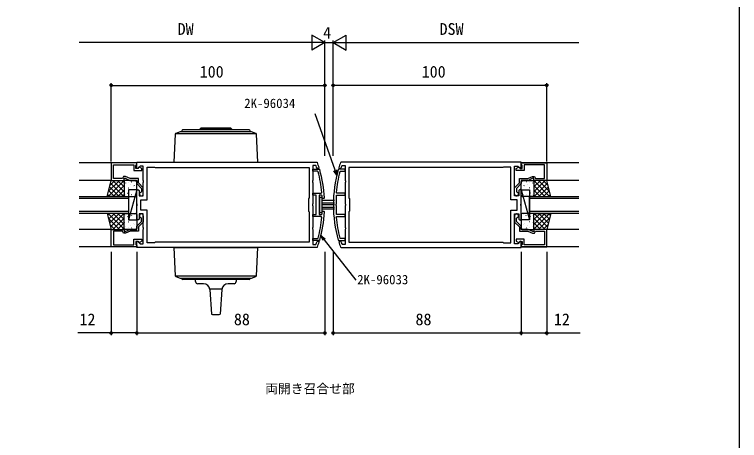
# Model space of a CAD drawing. Units: millimetres, scale not verified. Extents: x -437 to 438, y -344 to 341.
# Drawn here: x 98.6 to 438.3, y -89.1 to 110.4 of the extents above; entities that cross this region are included whole.
import ezdxf
from ezdxf.enums import TextEntityAlignment as Align

# ---------------------------------------------------------------- set-up
doc = ezdxf.new("R2010")
doc.units = ezdxf.units.MM
doc.header["$LTSCALE"] = 2
for name, color, linetype in [('0-1_USER1', 3, 'Continuous'), ('0-2_YKK_11', 7, 'Continuous'), ('0-3_YKK_12', 2, 'Continuous'), ('0-4_YKK_13', 4, 'Continuous'), ('0-6_YKK_D', 6, 'Continuous'), ('0-7_YKK_ZWAK', 7, 'Continuous')]:
    doc.layers.add(name, color=color, linetype=linetype)
doc.styles.add('ＭＳ ゴシック', font='')
doc.styles.get('ＭＳ ゴシック').set_extended_font_data('MS Gothic')

msp = doc.modelspace()

# ---------------------------------------------------------------- linework, layer by layer
at = {"layer": '0-2_YKK_11'}
for points in [[(155.948, 40.936), (143.948, 40.936), (143.948, 32.736), (149.948, 32.736), (149.948, 33.736), (150.448, 33.736), (152.593, 32.736), (155.948, 32.736), (155.948, 31.236), (158.148, 28.936), (158.148, 27.519), (157.898, 27.224)], [(158.948, 26.336), (158.948, 29.257), (156.748, 31.557), (156.748, 33.536), (152.77, 33.536), (150.626, 34.536), (149.726, 34.536), (149.148, 33.536), (144.948, 33.536), (144.948, 39.936), (154.448, 39.936), (154.448, 37.336), (158.248, 37.336), (158.248, 38.236), (157.209, 38.836), (156.898, 38.836), (156.398, 38.336), (155.448, 38.336), (155.448, 39.736), (155.648, 39.936), (155.948, 40.236), (155.948, 40.936)], [(155.948, 41.236), (240.263, 41.236), (240.546, 41.035)], [(240.546, 1.437), (240.263, 1.236), (155.948, 1.236), (155.948, 4.037), (156.319, 4.19), (157.473, 3.036), (158.948, 3.036), (158.948, 9.778), (159.068, 9.961), (159.068, 10.511), (158.948, 10.694), (158.948, 17.036), (156.948, 17.036), (156.948, 14.536), (156.448, 14.036), (155.948, 14.536), (155.948, 20.778), (156.068, 20.961), (156.068, 21.511), (155.948, 21.694), (155.948, 27.936), (156.448, 28.436), (156.948, 27.936), (156.948, 25.436), (158.948, 25.436), (158.948, 31.778), (159.068, 31.961), (159.068, 32.511), (158.948, 32.694), (158.948, 39.436), (157.473, 39.436), (156.319, 38.282), (155.948, 38.436), (155.948, 41.236)], [(335.948, 41.236), (251.634, 41.236), (251.35, 41.035)], [(251.35, 1.437), (251.634, 1.236), (335.948, 1.236), (335.948, 4.037), (335.578, 4.19), (334.424, 3.036), (332.948, 3.036), (332.948, 9.778), (332.828, 9.961), (332.828, 10.511), (332.948, 10.694), (332.948, 17.036), (334.948, 17.036), (334.948, 14.536), (335.448, 14.036), (335.948, 14.536), (335.948, 20.778), (335.828, 20.961), (335.828, 21.511), (335.948, 21.694), (335.948, 27.936), (335.448, 28.436), (334.948, 27.936), (334.948, 25.436), (332.948, 25.436), (332.948, 31.778), (332.828, 31.961), (332.828, 32.511), (332.948, 32.694), (332.948, 39.436), (334.424, 39.436), (335.578, 38.282), (335.948, 38.436), (335.948, 41.236)], [(332.948, 26.336), (332.948, 29.257), (335.148, 31.557), (335.148, 33.536), (339.126, 33.536), (341.271, 34.536), (342.171, 34.536), (342.748, 33.536), (346.948, 33.536), (346.948, 39.936), (337.448, 39.936), (337.448, 37.336), (333.648, 37.336), (333.648, 38.236), (334.688, 38.836), (334.998, 38.836), (335.498, 38.336), (336.448, 38.336), (336.448, 39.736), (336.248, 39.936), (335.948, 40.236), (335.948, 40.936)], [(335.948, 40.936), (347.948, 40.936), (347.948, 32.736), (341.948, 32.736), (341.948, 33.736), (341.448, 33.736), (339.304, 32.736), (335.948, 32.736), (335.948, 31.236), (333.748, 28.936), (333.748, 27.519), (333.998, 27.224)], [(239.999, 39.529), (239.714, 39.736), (238.407, 39.736), (238.407, 32.694), (238.287, 32.511), (238.287, 31.961), (238.407, 31.778), (238.407, 21.694), (238.287, 21.511), (238.287, 20.961), (238.407, 20.778), (238.407, 10.694), (238.287, 10.511), (238.287, 9.961), (238.407, 9.778), (238.407, 2.736), (239.714, 2.736), (239.999, 2.943)], [(240.828, 36.765), (240.537, 36.986), (238.408, 36.986), (238.408, 37.986), (241.296, 37.986), (241.584, 37.769)], [(241.333, 38.623), (241.045, 38.236), (240.627, 38.236), (240.34, 38.449)], [(251.069, 36.765), (251.358, 36.987), (253.489, 36.987), (253.489, 37.987), (250.6, 37.987), (250.311, 37.769)], [(250.564, 38.623), (250.851, 38.236), (251.269, 38.236), (251.556, 38.449)], [(251.897, 39.529), (252.182, 39.736), (253.49, 39.736), (253.49, 32.694), (253.61, 32.511), (253.61, 31.961), (253.49, 31.778), (253.49, 21.694), (253.61, 21.511), (253.61, 20.961), (253.49, 20.778), (253.49, 10.694), (253.61, 10.511), (253.61, 9.961), (253.49, 9.778), (253.49, 2.736), (252.182, 2.736), (251.897, 2.943)], [(239.908, 16.736), (239.908, 25.736), (238.408, 25.736), (238.408, 26.736), (242.321, 26.736), (242.619, 27.066)], [(242.757, 25.457), (242.458, 25.736), (241.408, 25.736), (241.408, 21.694), (241.288, 21.511), (241.288, 20.961), (241.408, 20.778), (241.408, 16.736), (242.458, 16.736), (242.757, 17.015)], [(243.816, 24.553), (243.517, 24.236), (243.116, 24.236), (242.817, 24.519)], [(249.489, 16.737), (249.489, 20.778), (249.369, 20.962), (249.369, 21.512), (249.489, 21.695), (249.489, 25.737), (253.489, 25.737), (253.489, 26.737), (249.576, 26.737), (249.277, 27.066)], [(242.817, 17.953), (243.116, 18.237), (243.517, 18.236), (243.816, 17.919)], [(155.948, 1.536), (143.948, 1.536), (143.948, 9.736), (149.948, 9.736), (149.948, 8.736), (150.448, 8.736), (152.593, 9.736), (155.948, 9.736), (155.948, 11.236), (158.148, 13.536), (158.148, 14.953), (157.898, 15.249)], [(158.948, 16.136), (158.948, 13.215), (156.748, 10.915), (156.748, 8.936), (152.77, 8.936), (150.626, 7.936), (149.726, 7.936), (149.148, 8.936), (144.948, 8.936), (144.948, 2.536), (154.448, 2.536), (154.448, 5.136), (158.248, 5.136), (158.248, 4.236), (157.209, 3.636), (156.898, 3.636), (156.398, 4.136), (155.448, 4.136), (155.448, 2.736), (155.648, 2.536), (155.948, 2.236), (155.948, 1.536)], [(242.619, 15.406), (242.321, 15.737), (238.408, 15.736), (238.408, 16.736), (239.908, 16.736)], [(249.277, 15.407), (249.576, 15.737), (253.489, 15.737), (253.489, 16.737), (249.489, 16.737)], [(332.948, 16.136), (332.948, 13.215), (335.148, 10.915), (335.148, 8.936), (339.126, 8.936), (341.271, 7.936), (342.171, 7.936), (342.748, 8.936), (346.948, 8.936), (346.948, 2.536), (337.448, 2.536), (337.448, 5.136), (333.648, 5.136), (333.648, 4.236), (334.688, 3.636), (334.998, 3.636), (335.498, 4.136), (336.448, 4.136), (336.448, 2.736), (336.248, 2.536), (335.948, 2.236), (335.948, 1.536)], [(335.948, 1.536), (347.948, 1.536), (347.948, 9.736), (341.948, 9.736), (341.948, 8.736), (341.448, 8.736), (339.304, 9.736), (335.948, 9.736), (335.948, 11.236), (333.748, 13.536), (333.748, 14.953), (333.998, 15.249)], [(241.585, 4.703), (241.297, 4.486), (238.408, 4.486), (238.408, 5.486), (240.538, 5.486), (240.828, 5.707)], [(240.34, 4.024), (240.627, 4.236), (241.045, 4.236), (241.333, 3.849)], [(250.311, 4.704), (250.6, 4.487), (253.489, 4.487), (253.489, 5.487), (251.358, 5.487), (251.069, 5.708)], [(251.556, 4.024), (251.269, 4.236), (250.851, 4.236), (250.564, 3.849)]]:
    msp.add_lwpolyline(points, dxfattribs=at)
for points in [[(164.448, 38.736), (236.607, 38.736), (236.607, 24.436), (236.407, 24.236), (236.407, 18.236), (236.607, 18.036), (236.607, 3.736), (164.448, 3.736), (164.248, 3.536), (160.748, 3.536), (160.748, 18.836), (157.748, 18.836), (157.748, 23.636), (160.748, 23.636), (160.748, 38.936), (164.248, 38.936)], [(327.448, 38.736), (255.29, 38.736), (255.29, 24.436), (255.49, 24.236), (255.49, 18.236), (255.29, 18.036), (255.29, 3.736), (327.448, 3.736), (327.648, 3.536), (331.148, 3.536), (331.148, 18.836), (334.148, 18.836), (334.148, 23.636), (331.148, 23.636), (331.148, 38.936), (327.648, 38.936)]]:
    msp.add_lwpolyline(points, close=True, dxfattribs=at)
for centre, radius, start, end in [((183.908, 21.236), 59.999, 16.84491, 19.26778), ((307.989, 21.236), 59.999, 160.73222, 163.15509), ((183.908, 21.237), 58.998, 16.96199, 18.06235), ((183.907, 21.236), 60, 3.16901, 15.99473), ((307.989, 21.237), 60, 164.00557, 195.99449), ((307.988, 21.237), 58.998, 161.93765, 163.03801), ((183.907, 21.239), 59, 5.66771, 15.25696), ((307.989, 21.237), 59, 164.7399, 174.32955), ((158.048, 26.336), 0.9, 99.59406, 0), ((333.848, 26.336), 0.9, 180, 80.40594), ((183.909, 21.222), 59, 3.20316, 4.11594), ((158.048, 16.136), 0.9, 360, 260.40594), ((183.907, 21.236), 60, 344.00543, 356.83114), ((183.909, 21.251), 59, 355.88315, 356.79593), ((333.848, 16.136), 0.9, 279.59406, 180), ((183.907, 21.233), 59, 344.74317, 354.33243), ((307.989, 21.237), 59, 185.67051, 195.26022), ((183.908, 21.236), 58.998, 341.93765, 343.03801), ((183.908, 21.236), 59.999, 340.73222, 343.15509), ((307.989, 21.236), 59.999, 196.84491, 199.26778), ((307.988, 21.236), 58.998, 196.96199, 198.06235)]:
    msp.add_arc(centre, radius, start, end, dxfattribs=at)
at = {"layer": '0-3_YKK_12'}
for p, q in [((155.948, 40.936), (128.948, 40.936)), ((362.948, 40.936), (335.948, 40.936)), ((143.948, 32.736), (128.948, 32.736)), ((362.948, 32.736), (347.948, 32.736)), ((151.948, 24.236), (128.948, 24.236)), ((339.948, 25.236), (362.948, 25.236)), ((362.948, 24.236), (339.948, 24.236)), ((128.948, 18.236), (151.948, 18.236)), ((339.948, 18.236), (362.948, 18.236)), ((143.948, 9.736), (128.948, 9.736)), ((362.948, 9.736), (347.948, 9.736)), ((155.948, 1.536), (128.948, 1.536)), ((362.948, 1.536), (335.948, 1.536))]:
    msp.add_line(p, q, dxfattribs=at)
for points in [[(128.948, 25.236), (151.948, 25.236), (151.948, 17.236), (128.948, 17.236)], [(362.948, 17.236), (339.948, 17.236), (339.948, 25.236)]]:
    msp.add_lwpolyline(points, dxfattribs=at)
at = {"layer": '0-4_YKK_13'}
for p, q in [((173.934, 54.406), (173.22, 41.236)), ((174.053, 54.67), (211.843, 54.67)), ((176.262, 55.512), (174.197, 54.761)), ((209.498, 55.536), (176.398, 55.536)), ((176.969, 55.936), (176.969, 55.536)), ((208.568, 56.336), (177.369, 56.336)), ((185.948, 57.236), (185.448, 56.736)), ((185.448, 56.736), (200.448, 56.736)), ((185.448, 56.336), (185.448, 56.736)), ((199.948, 57.236), (185.948, 57.236)), ((200.448, 56.736), (199.948, 57.236)), ((200.448, 56.736), (200.448, 56.336)), ((208.968, 55.536), (208.968, 55.936)), ((211.7, 54.761), (209.635, 55.512)), ((142.546, 25.236), (149.948, 32.638)), ((142.547, 27.482), (147.801, 32.736)), ((143.364, 30.543), (145.556, 32.736)), ((143.616, 31.489), (149.869, 25.236)), ((144.614, 32.736), (149.948, 27.402)), ((146.859, 32.736), (149.948, 29.647)), ((149.104, 32.736), (149.948, 31.892)), ((149.948, 32.236), (149.948, 25.736)), ((155.448, 32.736), (150.448, 32.736)), ((150.569, 31.502), (150.593, 31.458)), ((152.026, 31.928), (152.033, 31.922)), ((152.761, 30.859), (152.785, 30.815)), ((153.44, 32.1), (153.528, 32.053)), ((155.385, 32.292), (155.409, 32.248)), ((155.948, 25.736), (155.948, 32.236)), ((335.948, 25.736), (335.948, 32.236)), ((336.448, 32.736), (341.448, 32.736)), ((336.512, 32.292), (336.488, 32.248)), ((338.457, 32.1), (338.368, 32.053)), ((339.136, 30.859), (339.112, 30.815)), ((339.871, 31.928), (339.863, 31.922)), ((341.328, 31.502), (341.304, 31.458)), ((347.283, 32.736), (341.948, 27.402)), ((345.038, 32.736), (341.948, 29.647)), ((342.793, 32.736), (341.948, 31.892)), ((349.35, 25.236), (341.948, 32.638)), ((341.948, 32.236), (341.948, 25.736)), ((348.281, 31.489), (342.028, 25.236)), ((349.349, 27.482), (344.095, 32.736)), ((348.533, 30.543), (346.34, 32.736)), ((142.671, 27.944), (145.379, 25.236)), ((143.143, 29.717), (147.624, 25.236)), ((144.792, 25.236), (149.948, 30.393)), ((147.037, 25.236), (149.948, 28.148)), ((150.043, 30.109), (150.051, 30.102)), ((150.137, 29.425), (150.161, 29.381)), ((151.915, 29.211), (152.004, 29.164)), ((155.948, 28.236), (151.948, 14.236)), ((152.026, 28.834), (152.05, 28.79)), ((152.211, 28.168), (152.218, 28.161)), ((154.218, 28.191), (154.242, 28.147)), ((154.231, 29.953), (154.238, 29.947)), ((154.65, 30.267), (154.674, 30.223)), ((335.948, 28.236), (339.948, 14.236)), ((337.246, 30.267), (337.222, 30.223)), ((337.679, 28.191), (337.655, 28.147)), ((337.666, 29.953), (337.659, 29.947)), ((339.686, 28.168), (339.679, 28.161)), ((339.87, 28.834), (339.846, 28.79)), ((339.981, 29.211), (339.893, 29.164)), ((341.76, 29.425), (341.736, 29.381)), ((341.854, 30.109), (341.846, 30.102)), ((347.105, 25.236), (341.948, 30.393)), ((344.86, 25.236), (341.948, 28.148)), ((348.753, 29.717), (344.273, 25.236)), ((349.226, 27.944), (346.518, 25.236)), ((142.198, 26.172), (143.134, 25.236)), ((149.282, 25.236), (149.948, 25.903)), ((150.448, 25.236), (155.448, 25.236)), ((150.489, 26.115), (150.496, 26.108)), ((151.594, 26.757), (151.618, 26.713)), ((153.484, 26.166), (153.508, 26.122)), ((154.676, 25.959), (154.684, 25.952)), ((155.675, 25.523), (155.699, 25.479)), ((336.221, 25.523), (336.197, 25.479)), ((341.448, 25.236), (336.448, 25.236)), ((337.22, 25.959), (337.213, 25.952)), ((338.413, 26.166), (338.389, 26.122)), ((340.303, 26.757), (340.279, 26.713)), ((341.408, 26.115), (341.4, 26.108)), ((342.615, 25.236), (341.948, 25.903)), ((349.699, 26.172), (348.763, 25.236)), ((248.506, 23.238), (242.804, 23.236)), ((242.804, 22.236), (248.506, 22.238)), ((248.506, 21.238), (242.805, 21.236)), ((142.198, 16.3), (143.134, 17.236)), ((142.546, 17.236), (149.948, 9.834)), ((142.671, 14.528), (145.379, 17.236)), ((143.143, 12.756), (147.624, 17.236)), ((143.616, 10.983), (149.869, 17.236)), ((144.792, 17.236), (149.948, 12.079)), ((147.037, 17.236), (149.948, 14.325)), ((149.282, 17.236), (149.948, 16.57)), ((150.448, 17.236), (155.448, 17.236)), ((155.675, 16.95), (155.699, 16.993)), ((242.805, 20.236), (248.507, 20.238)), ((248.507, 19.238), (242.805, 19.236)), ((336.221, 16.95), (336.197, 16.993)), ((341.448, 17.236), (336.448, 17.236)), ((349.35, 17.236), (341.948, 9.834)), ((347.105, 17.236), (341.948, 12.079)), ((344.86, 17.236), (341.948, 14.325)), ((342.615, 17.236), (341.948, 16.57)), ((348.281, 10.983), (342.028, 17.236)), ((348.753, 12.756), (344.273, 17.236)), ((349.226, 14.528), (346.518, 17.236)), ((349.699, 16.3), (348.763, 17.236)), ((142.547, 14.99), (147.801, 9.736)), ((144.614, 9.736), (149.948, 15.071)), ((149.948, 10.236), (149.948, 16.736)), ((150.489, 16.358), (150.496, 16.364)), ((151.594, 15.715), (151.618, 15.759)), ((152.026, 13.639), (152.05, 13.683)), ((152.211, 14.305), (152.218, 14.312)), ((153.484, 16.307), (153.508, 16.35)), ((154.218, 14.282), (154.242, 14.326)), ((154.676, 16.513), (154.684, 16.52)), ((155.948, 16.736), (155.948, 10.236)), ((335.948, 16.736), (335.948, 10.236)), ((337.22, 16.513), (337.213, 16.52)), ((337.679, 14.282), (337.655, 14.326)), ((338.413, 16.307), (338.389, 16.35)), ((339.686, 14.305), (339.679, 14.312)), ((339.87, 13.639), (339.846, 13.683)), ((340.303, 15.715), (340.279, 15.759)), ((341.408, 16.358), (341.4, 16.364)), ((341.948, 10.236), (341.948, 16.736)), ((347.283, 9.736), (341.948, 15.071)), ((349.349, 14.99), (344.095, 9.736)), ((143.364, 11.929), (145.556, 9.736)), ((146.859, 9.736), (149.948, 12.826)), ((149.104, 9.736), (149.948, 10.58)), ((150.043, 12.363), (150.051, 12.37)), ((150.137, 13.047), (150.161, 13.091)), ((150.569, 10.971), (150.593, 11.015)), ((151.915, 13.262), (152.004, 13.309)), ((152.026, 10.544), (152.033, 10.551)), ((152.761, 11.614), (152.785, 11.658)), ((153.44, 10.372), (153.528, 10.419)), ((154.231, 12.519), (154.238, 12.526)), ((154.65, 12.205), (154.674, 12.249)), ((155.385, 10.18), (155.409, 10.224)), ((336.512, 10.18), (336.488, 10.224)), ((337.246, 12.205), (337.222, 12.249)), ((337.666, 12.519), (337.659, 12.526)), ((338.457, 10.372), (338.368, 10.419)), ((339.136, 11.614), (339.112, 11.658)), ((339.871, 10.544), (339.863, 10.551)), ((339.981, 13.262), (339.893, 13.309)), ((341.328, 10.971), (341.304, 11.015)), ((341.76, 13.047), (341.736, 13.091)), ((341.854, 12.363), (341.846, 12.37)), ((345.038, 9.736), (341.948, 12.826)), ((342.793, 9.736), (341.948, 10.58)), ((348.533, 11.929), (346.34, 9.736)), ((155.448, 9.736), (150.448, 9.736)), ((336.448, 9.736), (341.448, 9.736)), ((173.22, 1.236), (212.677, 1.236)), ((173.22, 1.236), (173.934, -11.934)), ((211.963, -11.934), (212.677, 1.236)), ((211.843, -12.198), (174.053, -12.198)), ((174.197, -12.288), (176.262, -13.04)), ((176.398, -13.064), (209.498, -13.064)), ((176.948, -13.264), (176.948, -12.864)), ((208.948, -12.864), (208.948, -13.264)), ((209.635, -13.04), (211.7, -12.288)), ((208.548, -13.664), (177.348, -13.664)), ((183.448, -14.664), (183.448, -13.664)), ((187.151, -15.664), (184.448, -15.664)), ((201.448, -15.664), (198.746, -15.664)), ((202.448, -13.664), (202.448, -14.664)), ((195.788, -18.164), (190.109, -18.164)), ((190.144, -18.454), (190.948, -29.951)), ((195.753, -18.454), (194.948, -29.951))]:
    msp.add_line(p, q, dxfattribs=at)
msp.add_lwpolyline([(173.22, 41.236), (212.677, 41.236), (211.963, 54.406)], dxfattribs=at)
for points in [[(141.948, 25.236), (143.948, 32.736), (149.948, 32.736), (149.948, 25.236)], [(349.948, 25.236), (347.948, 32.736), (341.948, 32.736), (341.948, 25.236)], [(155.948, 28.236), (151.948, 28.236), (151.948, 14.236), (155.948, 14.236)], [(335.948, 28.236), (339.948, 28.236), (339.948, 14.236), (335.948, 14.236)], [(242.805, 17.736), (242.804, 24.736), (241.504, 24.736), (241.505, 17.736)], [(141.948, 17.236), (143.948, 9.736), (149.948, 9.736), (149.948, 17.236)], [(349.948, 17.236), (347.948, 9.736), (341.948, 9.736), (341.948, 17.236)]]:
    msp.add_lwpolyline(points, close=True, dxfattribs=at)
for centre, radius, start, end in [((174.333, 54.385), 0.4, 110, 176.89488), ((176.398, 55.136), 0.4, 90, 110), ((177.369, 55.936), 0.4, 90, 180), ((208.568, 55.936), 0.4, 0, 90), ((209.498, 55.136), 0.4, 70, 90), ((211.563, 54.385), 0.4, 3.10512, 70), ((150.448, 32.236), 0.5, 90, 180), ((155.448, 32.236), 0.5, 0, 90), ((336.448, 32.236), 0.5, 90, 180), ((341.448, 32.236), 0.5, 0, 90), ((150.448, 25.736), 0.5, 180, 270), ((155.448, 25.736), 0.5, 270, 0), ((336.448, 25.736), 0.5, 180, 270), ((341.448, 25.736), 0.5, 270, 0), ((150.448, 16.736), 0.5, 90, 180), ((155.448, 16.736), 0.5, 0, 90), ((336.448, 16.736), 0.5, 90, 180), ((341.448, 16.736), 0.5, 0, 90), ((150.448, 10.236), 0.5, 180, 270), ((155.448, 10.236), 0.5, 270, 0), ((336.448, 10.236), 0.5, 180, 270), ((341.448, 10.236), 0.5, 270, 0), ((174.333, -11.912), 0.4, 183.10512, 250), ((176.398, -12.664), 0.4, 250, 270), ((177.348, -13.264), 0.4, 180, 270), ((208.548, -13.264), 0.4, 270, 0), ((209.498, -12.664), 0.4, 270, 290), ((211.563, -11.912), 0.4, 290, 356.89488), ((184.448, -14.664), 1, 180, 270), ((187.151, -18.664), 3, 4.00379, 90), ((198.746, -18.664), 3, 90, 175.99621), ((201.448, -14.664), 1, 270, 0), ((192.948, -20.664), 9.5, 257.8468, 270), ((192.948, -20.664), 9.5, 270, 282.1532)]:
    msp.add_arc(centre, radius, start, end, dxfattribs=at)
at = {"layer": '0-6_YKK_D'}
for p, q in [((243.948, 97.236), (237.886, 100.736)), ((237.886, 100.736), (237.886, 93.736)), ((247.948, 97.236), (254.01, 100.736)), ((254.01, 93.736), (254.01, 100.736)), ((236.948, 97.236), (128.948, 97.236)), ((243.948, 97.236), (231.824, 97.236)), ((243.948, 97.236), (237.886, 93.736)), ((243.948, 44.236), (243.948, 98.236)), ((243.948, 44.236), (243.948, 98.236)), ((243.948, 97.236), (247.948, 97.236)), ((247.948, 44.236), (247.948, 98.236)), ((247.948, 44.236), (247.948, 98.236)), ((247.948, 97.236), (254.01, 93.736)), ((247.948, 97.236), (260.073, 97.236)), ((254.948, 97.236), (362.948, 97.236)), ((143.948, 41.636), (143.948, 78.236)), ((243.948, 44.236), (243.948, 78.236)), ((247.948, 44.236), (247.948, 78.236)), ((347.948, 41.636), (347.948, 78.236)), ((143.948, 77.236), (243.948, 77.236)), ((347.948, 77.236), (247.948, 77.236)), ((143.948, -0.764), (143.948, -39.764)), ((155.948, -0.764), (155.948, -39.764)), ((155.948, -0.764), (155.948, -39.764)), ((243.948, -0.764), (243.948, -39.764)), ((247.948, -0.764), (247.948, -39.764)), ((335.948, -0.764), (335.948, -39.764)), ((335.948, -0.764), (335.948, -39.764)), ((347.948, -0.764), (347.948, -39.764)), ((155.948, -38.764), (243.948, -38.764)), ((247.948, -38.764), (335.948, -38.764))]:
    msp.add_line(p, q, dxfattribs=at)
for points in [[(249.62, 35.13), (248.788, 37.488), (239.501, 63.821)], [(249.42, 37.711), (249.62, 35.13), (248.156, 37.265)], [(243.178, 4.507), (242.167, 6.889), (244.234, 5.332)], [(242.167, 6.889), (243.706, 4.919), (258.483, -13.997)], [(155.948, -38.764), (143.948, -38.764), (128.194, -38.764)], [(335.948, -38.764), (347.948, -38.764), (363.703, -38.764)]]:
    msp.add_lwpolyline(points, dxfattribs=at)
for centre in [(143.948, 77.236), (243.948, 77.236), (247.948, 77.236), (347.948, 77.236), (143.948, -38.764), (155.948, -38.764), (155.948, -38.764), (243.948, -38.764), (247.948, -38.764), (335.948, -38.764), (335.948, -38.764), (347.948, -38.764)]:
    msp.add_circle(centre, 0.637, dxfattribs=at)
at = {"layer": '0-7_YKK_ZWAK'}
msp.add_lwpolyline([(-436.7, -343.7), (438.3, -343.7), (438.3, 306.3)], dxfattribs=at)

# ---------------------------------------------------------------- texts
at = {"layer": '0-1_USER1', "style": 'ＭＳ ゴシック'}
msp.add_text('両開き召合せ部', height=4.399, dxfattribs=at).set_placement((216.034, -68.39), align=Align.BOTTOM_LEFT)
at = {"layer": '0-6_YKK_D', "style": 'ＭＳ ゴシック'}
for s, height, p in [('DW', 5.499, (175.043, 99.236)), ('DSW', 5.499, (297.762, 99.236)), ('4', 5.499, (243.2, 97.486)), ('100', 5.499, (185.383, 79.236)), ('100', 5.499, (289.383, 79.236)), ('2K-96034', 4.399, (206.232, 65.321)), ('2K-96033', 4.399, (259.168, -17.264)), ('12', 5.499, (129.043, -36.764)), ('88', 5.499, (201.402, -36.764)), ('88', 5.499, (286.494, -36.764)), ('12', 5.499, (351.348, -36.764))]:
    msp.add_text(s, height=height, dxfattribs=at).set_placement(p, align=Align.BOTTOM_LEFT)

doc.saveas('drawing.dxf')
